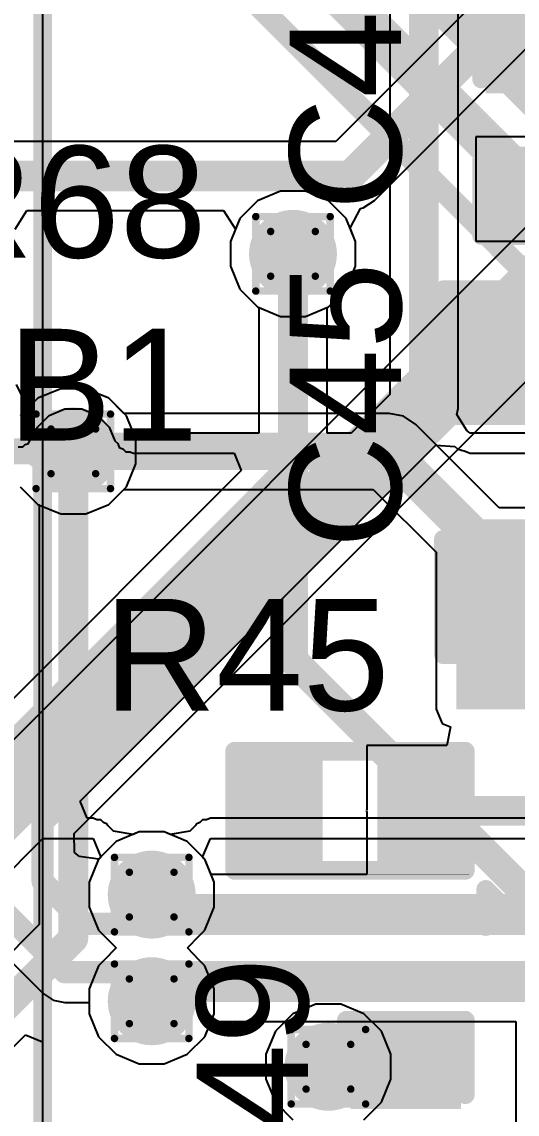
# Model space of a CAD drawing. Header units: inches. Extents: x -6 to 5433, y -4 to 5447.
# Drawn here: x 18.32 to 21.7, y 15.93 to 23.38 of the extents above; entities that cross this region are included whole.
import ezdxf

# ---------------------------------------------------------------- set-up
doc = ezdxf.new("R2010")
doc.units = ezdxf.units.IN
for name, color, linetype in [('Bottom Layer', 5, 'Continuous'), ('Bottom Overlay', 54, 'Continuous'), ('Drill Drawing', 1, 'Continuous'), ('Ground', 16, 'Continuous'), ('Power', 76, 'Continuous'), ('Top Layer', 1, 'Continuous'), ('Top Overlay', 2, 'Continuous'), ('Top Paste', 8, 'Continuous'), ('Top Solder', 216, 'Continuous'), ('Via Holes', 16, 'Continuous')]:
    doc.layers.add(name, color=color, linetype=linetype)
doc.styles.add('Arial', font='', dxfattribs={"height": 0.2})
doc.styles.get('Arial').set_extended_font_data('Arial')

msp = doc.modelspace()

# ---------------------------------------------------------------- hatches: boundary and pattern name
at = {"layer": 'Bottom Layer'}
h = msp.add_hatch(color=5, dxfattribs=at)
edge = h.paths.add_edge_path()
edge.add_arc((20.1669, 21.7957), 0.3, 0, 360)
h = msp.add_hatch(color=5, dxfattribs=at)
edge = h.paths.add_edge_path()
edge.add_arc((18.6674, 20.449), 0.3, 0, 360)
h = msp.add_hatch(color=5, dxfattribs=at)
edge = h.paths.add_edge_path()
edge.add_arc((19.2024, 17.4266), 0.3, 0, 360)
h = msp.add_hatch(color=5, dxfattribs=at)
edge = h.paths.add_edge_path()
edge.add_arc((19.2024, 16.6996), 0.3, 0, 360)
h = msp.add_hatch(color=5, dxfattribs=at)
edge = h.paths.add_edge_path()
edge.add_arc((20.4087, 16.2529), 0.3, 0, 360)
at = {"layer": 'Ground'}
h = msp.add_hatch(color=16, dxfattribs=at)
edge = h.paths.add_edge_path()
edge.add_arc((20.1669, 21.7957), 0.3, 0, 360)
h = msp.add_hatch(color=16, dxfattribs=at)
edge = h.paths.add_edge_path()
edge.add_arc((18.6674, 20.449), 0.3, 0, 360)
h = msp.add_hatch(color=16, dxfattribs=at)
edge = h.paths.add_edge_path()
edge.add_arc((19.2024, 17.4266), 0.3, 0, 360)
h = msp.add_hatch(color=16, dxfattribs=at)
edge = h.paths.add_edge_path()
edge.add_arc((19.2024, 16.6996), 0.3, 0, 360)
h = msp.add_hatch(color=16, dxfattribs=at)
edge = h.paths.add_edge_path()
edge.add_arc((20.4087, 16.2529), 0.3, 0, 360)
at = {"layer": 'Power'}
h = msp.add_hatch(color=76, dxfattribs=at)
edge = h.paths.add_edge_path()
edge.add_arc((20.1669, 21.7957), 0.3, 0, 360)
h = msp.add_hatch(color=76, dxfattribs=at)
edge = h.paths.add_edge_path()
edge.add_arc((18.6674, 20.449), 0.3, 0, 360)
h = msp.add_hatch(color=76, dxfattribs=at)
edge = h.paths.add_edge_path()
edge.add_arc((19.2024, 17.4266), 0.3, 0, 360)
h = msp.add_hatch(color=76, dxfattribs=at)
edge = h.paths.add_edge_path()
edge.add_arc((19.2024, 16.6996), 0.3, 0, 360)
h = msp.add_hatch(color=76, dxfattribs=at)
edge = h.paths.add_edge_path()
edge.add_arc((20.4087, 16.2529), 0.3, 0, 360)
at = {"layer": 'Top Layer'}
for points in [[(21.5425, 23.4065), (22.1775, 23.4065), (22.1775, 22.9493), (21.5425, 22.9493)], [(21.5425, 22.4667), (22.1775, 22.4667), (22.1775, 22.0095), (21.5425, 22.0095)], [(21.2821, 21.4498), (22.1711, 21.4498), (22.1711, 20.6878), (21.2821, 20.6878)], [(21.2821, 18.6904), (23.5312, 18.6904), (23.5312, 19.9258), (21.2821, 19.9258)], [(21.2821, 19.9258), (22.1711, 19.9258), (22.1711, 19.1638), (21.2821, 19.1638)], [(19.8575, 17.6806), (19.8575, 18.3156), (20.3147, 18.3156), (20.3147, 17.6806)], [(20.7973, 17.6806), (20.7973, 18.3156), (21.2545, 18.3156), (21.2545, 17.6806)], [(20.6195, 16.4815), (21.2545, 16.4815), (21.2545, 16.0243), (20.6195, 16.0243)]]:
    msp.add_hatch(color=1, dxfattribs=at).paths.add_polyline_path(points)
h = msp.add_hatch(color=1, dxfattribs=at)
edge = h.paths.add_edge_path()
edge.add_arc((20.1669, 21.7957), 0.3, 0, 360)
h = msp.add_hatch(color=1, dxfattribs=at)
edge = h.paths.add_edge_path()
edge.add_arc((18.6674, 20.449), 0.3, 0, 360)
h = msp.add_hatch(color=1, dxfattribs=at)
edge = h.paths.add_edge_path()
edge.add_arc((19.2024, 17.4266), 0.3, 0, 360)
h = msp.add_hatch(color=1, dxfattribs=at)
edge = h.paths.add_edge_path()
edge.add_arc((19.2024, 16.6996), 0.3, 0, 360)
h = msp.add_hatch(color=1, dxfattribs=at)
edge = h.paths.add_edge_path()
edge.add_arc((20.4087, 16.2529), 0.3, 0, 360)
at = {"layer": 'Top Paste'}
for points in [[(21.5425, 23.4065), (22.1775, 23.4065), (22.1775, 22.9493), (21.5425, 22.9493)], [(21.5425, 22.4667), (22.1775, 22.4667), (22.1775, 22.0095), (21.5425, 22.0095)], [(21.2821, 21.4498), (22.1711, 21.4498), (22.1711, 20.6878), (21.2821, 20.6878)], [(21.2821, 19.9258), (22.1711, 19.9258), (22.1711, 19.1638), (21.2821, 19.1638)], [(19.8575, 17.6806), (19.8575, 18.3156), (20.3147, 18.3156), (20.3147, 17.6806)], [(20.7973, 17.6806), (20.7973, 18.3156), (21.2545, 18.3156), (21.2545, 17.6806)], [(20.6195, 16.4815), (21.2545, 16.4815), (21.2545, 16.0243), (20.6195, 16.0243)]]:
    msp.add_hatch(color=8, dxfattribs=at).paths.add_polyline_path(points)
at = {"layer": 'Top Solder'}
for points in [[(21.4825, 23.4665), (22.2375, 23.4665), (22.2375, 22.8893), (21.4825, 22.8893)], [(21.4825, 22.5267), (22.2375, 22.5267), (22.2375, 21.9495), (21.4825, 21.9495)], [(21.2221, 21.5098), (22.2311, 21.5098), (22.2311, 20.6278), (21.2221, 20.6278)], [(21.2221, 19.9858), (22.2311, 19.9858), (22.2311, 19.1038), (21.2221, 19.1038)], [(19.8025, 17.6256), (19.8025, 18.3706), (20.3697, 18.3706), (20.3697, 17.6256)], [(20.7423, 17.6256), (20.7423, 18.3706), (21.3095, 18.3706), (21.3095, 17.6256)], [(20.5595, 16.5415), (21.3145, 16.5415), (21.3145, 15.9643), (20.5595, 15.9643)]]:
    msp.add_hatch(color=216, dxfattribs=at).paths.add_polyline_path(points)
at = {"layer": 'Via Holes'}
h = msp.add_hatch(color=7, dxfattribs=at)
edge = h.paths.add_edge_path()
edge.add_arc((20.1669, 21.7957), 0.15, 0, 360)
h = msp.add_hatch(color=7, dxfattribs=at)
edge = h.paths.add_edge_path()
edge.add_arc((18.6674, 20.449), 0.15, 0, 360)
h = msp.add_hatch(color=7, dxfattribs=at)
edge = h.paths.add_edge_path()
edge.add_arc((19.2024, 17.4266), 0.15, 0, 360)
h = msp.add_hatch(color=7, dxfattribs=at)
edge = h.paths.add_edge_path()
edge.add_arc((19.2024, 16.6996), 0.15, 0, 360)
h = msp.add_hatch(color=7, dxfattribs=at)
edge = h.paths.add_edge_path()
edge.add_arc((20.4087, 16.2529), 0.15, 0, 360)

# ---------------------------------------------------------------- linework, layer by layer
at = {"layer": 'Bottom Layer'}
for p, q in [((18.4581, 32.069), (18.4581, 7.2691)), ((18.4581, 24.6675), (18.4581, 20.8245)), ((18.4256, 20.811), (18.3054, 20.6909)), ((18.4581, 20.8245), (18.4256, 20.811)), ((18.3054, 20.2071), (18.4256, 20.087)), ((18.4256, 20.087), (18.4344, 20.0834)), ((18.4344, 20.0834), (18.4344, 17.2236)), ((18.4344, 17.2236), (17.1755, 15.9647)), ((17.4368, 15.5668), (18.3408, 16.4708)), ((18.3408, 16.4708), (18.4581, 16.4222)), ((18.4581, 16.4222), (18.4581, 11.879))]:
    msp.add_line(p, q, dxfattribs=at)
for points in [[(14.4773, 30.2128, 0.2794, 0.2794, 0), (25.9082, 18.7819, 0.2794, 0.2794, 0)], [(14.288, 29.7556, 0.2794, 0.2794, 0), (25.451, 18.5926, 0.2794, 0.2794, 0)], [(14.8819, 28.5367, 0.1524, 0.1524, 0), (24.6455, 18.7731, 0.1524, 0.1524, 0)], [(20.1669, 19.0253, 0.2032, 0.2032, 0), (20.1669, 21.7957, 0.2032, 0.2032, 0)], [(18.6674, 17.1271, 0.2032, 0.2032, 0), (18.6674, 20.449, 0.2032, 0.2032, 0)], [(20.1669, 19.0253, 0.2032, 0.2032, 0), (24.7583, 14.4339, 0.2032, 0.2032, 0)], [(17.272, 15.7317, 0.2032, 0.2032, 0), (18.6674, 17.1271, 0.2032, 0.2032, 0)]]:
    msp.add_lwpolyline(points, format="xyseb", dxfattribs=at)
for points in [[(20.1161, 21.7957, 0.1016, 0.1016, 1), (20.2177, 21.7957, 0.1016, 0.1016, 1)], [(18.6166, 20.449, 0.1016, 0.1016, 1), (18.7182, 20.449, 0.1016, 0.1016, 1)], [(20.1161, 19.0253, 0.1016, 0.1016, 1), (20.2177, 19.0253, 0.1016, 0.1016, 1)], [(20.1161, 19.0253, 0.1016, 0.1016, 1), (20.2177, 19.0253, 0.1016, 0.1016, 1)], [(18.6166, 17.1271, 0.1016, 0.1016, 1), (18.7182, 17.1271, 0.1016, 0.1016, 1)], [(18.6166, 17.1271, 0.1016, 0.1016, 1), (18.7182, 17.1271, 0.1016, 0.1016, 1)]]:
    msp.add_lwpolyline(points, format="xyseb", close=True, dxfattribs=at)
at = {"layer": 'Bottom Overlay'}
msp.add_lwpolyline([(18.4581, 6.1691, 0.127, 0.127, 0), (18.4581, 33.169, 0.127, 0.127, 0)], format="xyseb", dxfattribs=at)
at = {"layer": 'Drill Drawing'}
for points in [[(19.9129, 22.0497, 0.0508, 0.0508, 0), (20.4209, 22.0497, 0.0508, 0.0508, 0)], [(19.9129, 21.5417, 0.0508, 0.0508, 0), (19.9129, 22.0497, 0.0508, 0.0508, 0)], [(20.4209, 21.5417, 0.0508, 0.0508, 0), (20.4209, 22.0497, 0.0508, 0.0508, 0)], [(20.0145, 21.9481, 0.0508, 0.0508, 0), (20.3193, 21.9481, 0.0508, 0.0508, 0)], [(20.0145, 21.6433, 0.0508, 0.0508, 0), (20.0145, 21.9481, 0.0508, 0.0508, 0)], [(20.3193, 21.6433, 0.0508, 0.0508, 0), (20.3193, 21.9481, 0.0508, 0.0508, 0)], [(20.0145, 21.6433, 0.0508, 0.0508, 0), (20.3193, 21.6433, 0.0508, 0.0508, 0)], [(19.9129, 21.5417, 0.0508, 0.0508, 0), (20.4209, 21.5417, 0.0508, 0.0508, 0)], [(18.4134, 20.703, 0.0508, 0.0508, 0), (18.9214, 20.703, 0.0508, 0.0508, 0)], [(18.4134, 20.195, 0.0508, 0.0508, 0), (18.4134, 20.703, 0.0508, 0.0508, 0)], [(18.9214, 20.195, 0.0508, 0.0508, 0), (18.9214, 20.703, 0.0508, 0.0508, 0)], [(18.515, 20.6014, 0.0508, 0.0508, 0), (18.8198, 20.6014, 0.0508, 0.0508, 0)], [(18.515, 20.2966, 0.0508, 0.0508, 0), (18.515, 20.6014, 0.0508, 0.0508, 0)], [(18.8198, 20.2966, 0.0508, 0.0508, 0), (18.8198, 20.6014, 0.0508, 0.0508, 0)], [(18.515, 20.2966, 0.0508, 0.0508, 0), (18.8198, 20.2966, 0.0508, 0.0508, 0)], [(18.4134, 20.195, 0.0508, 0.0508, 0), (18.9214, 20.195, 0.0508, 0.0508, 0)], [(18.9484, 17.6806, 0.0508, 0.0508, 0), (19.4564, 17.6806, 0.0508, 0.0508, 0)], [(18.9484, 17.1726, 0.0508, 0.0508, 0), (18.9484, 17.6806, 0.0508, 0.0508, 0)], [(19.4564, 17.1726, 0.0508, 0.0508, 0), (19.4564, 17.6806, 0.0508, 0.0508, 0)], [(19.05, 17.579, 0.0508, 0.0508, 0), (19.3548, 17.579, 0.0508, 0.0508, 0)], [(19.05, 17.2742, 0.0508, 0.0508, 0), (19.05, 17.579, 0.0508, 0.0508, 0)], [(19.3548, 17.2742, 0.0508, 0.0508, 0), (19.3548, 17.579, 0.0508, 0.0508, 0)], [(19.05, 17.2742, 0.0508, 0.0508, 0), (19.3548, 17.2742, 0.0508, 0.0508, 0)], [(18.9484, 17.1726, 0.0508, 0.0508, 0), (19.4564, 17.1726, 0.0508, 0.0508, 0)], [(18.9484, 16.9536, 0.0508, 0.0508, 0), (19.4564, 16.9536, 0.0508, 0.0508, 0)], [(18.9484, 16.4456, 0.0508, 0.0508, 0), (18.9484, 16.9536, 0.0508, 0.0508, 0)], [(19.4564, 16.4456, 0.0508, 0.0508, 0), (19.4564, 16.9536, 0.0508, 0.0508, 0)], [(19.05, 16.852, 0.0508, 0.0508, 0), (19.3548, 16.852, 0.0508, 0.0508, 0)], [(19.05, 16.5472, 0.0508, 0.0508, 0), (19.05, 16.852, 0.0508, 0.0508, 0)], [(19.3548, 16.5472, 0.0508, 0.0508, 0), (19.3548, 16.852, 0.0508, 0.0508, 0)], [(19.05, 16.5472, 0.0508, 0.0508, 0), (19.3548, 16.5472, 0.0508, 0.0508, 0)], [(18.9484, 16.4456, 0.0508, 0.0508, 0), (19.4564, 16.4456, 0.0508, 0.0508, 0)], [(20.1547, 16.5069, 0.0508, 0.0508, 0), (20.6627, 16.5069, 0.0508, 0.0508, 0)], [(20.1547, 15.9989, 0.0508, 0.0508, 0), (20.1547, 16.5069, 0.0508, 0.0508, 0)], [(20.6627, 15.9989, 0.0508, 0.0508, 0), (20.6627, 16.5069, 0.0508, 0.0508, 0)], [(20.2563, 16.4053, 0.0508, 0.0508, 0), (20.5611, 16.4053, 0.0508, 0.0508, 0)], [(20.2563, 16.1005, 0.0508, 0.0508, 0), (20.2563, 16.4053, 0.0508, 0.0508, 0)], [(20.5611, 16.1005, 0.0508, 0.0508, 0), (20.5611, 16.4053, 0.0508, 0.0508, 0)], [(20.2563, 16.1005, 0.0508, 0.0508, 0), (20.5611, 16.1005, 0.0508, 0.0508, 0)], [(20.1547, 15.9989, 0.0508, 0.0508, 0), (20.6627, 15.9989, 0.0508, 0.0508, 0)]]:
    msp.add_lwpolyline(points, format="xyseb", dxfattribs=at)
for points in [[(19.9002, 22.0497, 0.0254, 0.0254, 1), (19.9256, 22.0497, 0.0254, 0.0254, 1)], [(19.9002, 22.0497, 0.0254, 0.0254, 1), (19.9256, 22.0497, 0.0254, 0.0254, 1)], [(20.4082, 22.0497, 0.0254, 0.0254, 1), (20.4336, 22.0497, 0.0254, 0.0254, 1)], [(20.4082, 22.0497, 0.0254, 0.0254, 1), (20.4336, 22.0497, 0.0254, 0.0254, 1)], [(20.0018, 21.9481, 0.0254, 0.0254, 1), (20.0272, 21.9481, 0.0254, 0.0254, 1)], [(20.0018, 21.9481, 0.0254, 0.0254, 1), (20.0272, 21.9481, 0.0254, 0.0254, 1)], [(20.3066, 21.9481, 0.0254, 0.0254, 1), (20.332, 21.9481, 0.0254, 0.0254, 1)], [(20.3066, 21.9481, 0.0254, 0.0254, 1), (20.332, 21.9481, 0.0254, 0.0254, 1)], [(20.0018, 21.6433, 0.0254, 0.0254, 1), (20.0272, 21.6433, 0.0254, 0.0254, 1)], [(20.0018, 21.6433, 0.0254, 0.0254, 1), (20.0272, 21.6433, 0.0254, 0.0254, 1)], [(20.3066, 21.6433, 0.0254, 0.0254, 1), (20.332, 21.6433, 0.0254, 0.0254, 1)], [(20.3066, 21.6433, 0.0254, 0.0254, 1), (20.332, 21.6433, 0.0254, 0.0254, 1)], [(19.9002, 21.5417, 0.0254, 0.0254, 1), (19.9256, 21.5417, 0.0254, 0.0254, 1)], [(19.9002, 21.5417, 0.0254, 0.0254, 1), (19.9256, 21.5417, 0.0254, 0.0254, 1)], [(20.4082, 21.5417, 0.0254, 0.0254, 1), (20.4336, 21.5417, 0.0254, 0.0254, 1)], [(20.4082, 21.5417, 0.0254, 0.0254, 1), (20.4336, 21.5417, 0.0254, 0.0254, 1)], [(18.4007, 20.703, 0.0254, 0.0254, 1), (18.4261, 20.703, 0.0254, 0.0254, 1)], [(18.4007, 20.703, 0.0254, 0.0254, 1), (18.4261, 20.703, 0.0254, 0.0254, 1)], [(18.9087, 20.703, 0.0254, 0.0254, 1), (18.9341, 20.703, 0.0254, 0.0254, 1)], [(18.9087, 20.703, 0.0254, 0.0254, 1), (18.9341, 20.703, 0.0254, 0.0254, 1)], [(18.5023, 20.6014, 0.0254, 0.0254, 1), (18.5277, 20.6014, 0.0254, 0.0254, 1)], [(18.5023, 20.6014, 0.0254, 0.0254, 1), (18.5277, 20.6014, 0.0254, 0.0254, 1)], [(18.8071, 20.6014, 0.0254, 0.0254, 1), (18.8325, 20.6014, 0.0254, 0.0254, 1)], [(18.8071, 20.6014, 0.0254, 0.0254, 1), (18.8325, 20.6014, 0.0254, 0.0254, 1)], [(18.5023, 20.2966, 0.0254, 0.0254, 1), (18.5277, 20.2966, 0.0254, 0.0254, 1)], [(18.5023, 20.2966, 0.0254, 0.0254, 1), (18.5277, 20.2966, 0.0254, 0.0254, 1)], [(18.8071, 20.2966, 0.0254, 0.0254, 1), (18.8325, 20.2966, 0.0254, 0.0254, 1)], [(18.8071, 20.2966, 0.0254, 0.0254, 1), (18.8325, 20.2966, 0.0254, 0.0254, 1)], [(18.4007, 20.195, 0.0254, 0.0254, 1), (18.4261, 20.195, 0.0254, 0.0254, 1)], [(18.4007, 20.195, 0.0254, 0.0254, 1), (18.4261, 20.195, 0.0254, 0.0254, 1)], [(18.9087, 20.195, 0.0254, 0.0254, 1), (18.9341, 20.195, 0.0254, 0.0254, 1)], [(18.9087, 20.195, 0.0254, 0.0254, 1), (18.9341, 20.195, 0.0254, 0.0254, 1)], [(18.9357, 17.6806, 0.0254, 0.0254, 1), (18.9611, 17.6806, 0.0254, 0.0254, 1)], [(18.9357, 17.6806, 0.0254, 0.0254, 1), (18.9611, 17.6806, 0.0254, 0.0254, 1)], [(19.4437, 17.6806, 0.0254, 0.0254, 1), (19.4691, 17.6806, 0.0254, 0.0254, 1)], [(19.4437, 17.6806, 0.0254, 0.0254, 1), (19.4691, 17.6806, 0.0254, 0.0254, 1)], [(19.0373, 17.579, 0.0254, 0.0254, 1), (19.0627, 17.579, 0.0254, 0.0254, 1)], [(19.0373, 17.579, 0.0254, 0.0254, 1), (19.0627, 17.579, 0.0254, 0.0254, 1)], [(19.3421, 17.579, 0.0254, 0.0254, 1), (19.3675, 17.579, 0.0254, 0.0254, 1)], [(19.3421, 17.579, 0.0254, 0.0254, 1), (19.3675, 17.579, 0.0254, 0.0254, 1)], [(19.0373, 17.2742, 0.0254, 0.0254, 1), (19.0627, 17.2742, 0.0254, 0.0254, 1)], [(19.0373, 17.2742, 0.0254, 0.0254, 1), (19.0627, 17.2742, 0.0254, 0.0254, 1)], [(19.3421, 17.2742, 0.0254, 0.0254, 1), (19.3675, 17.2742, 0.0254, 0.0254, 1)], [(19.3421, 17.2742, 0.0254, 0.0254, 1), (19.3675, 17.2742, 0.0254, 0.0254, 1)], [(18.9357, 17.1726, 0.0254, 0.0254, 1), (18.9611, 17.1726, 0.0254, 0.0254, 1)], [(18.9357, 17.1726, 0.0254, 0.0254, 1), (18.9611, 17.1726, 0.0254, 0.0254, 1)], [(19.4437, 17.1726, 0.0254, 0.0254, 1), (19.4691, 17.1726, 0.0254, 0.0254, 1)], [(19.4437, 17.1726, 0.0254, 0.0254, 1), (19.4691, 17.1726, 0.0254, 0.0254, 1)], [(18.9357, 16.9536, 0.0254, 0.0254, 1), (18.9611, 16.9536, 0.0254, 0.0254, 1)], [(18.9357, 16.9536, 0.0254, 0.0254, 1), (18.9611, 16.9536, 0.0254, 0.0254, 1)], [(19.4437, 16.9536, 0.0254, 0.0254, 1), (19.4691, 16.9536, 0.0254, 0.0254, 1)], [(19.4437, 16.9536, 0.0254, 0.0254, 1), (19.4691, 16.9536, 0.0254, 0.0254, 1)], [(19.0373, 16.852, 0.0254, 0.0254, 1), (19.0627, 16.852, 0.0254, 0.0254, 1)], [(19.0373, 16.852, 0.0254, 0.0254, 1), (19.0627, 16.852, 0.0254, 0.0254, 1)], [(19.3421, 16.852, 0.0254, 0.0254, 1), (19.3675, 16.852, 0.0254, 0.0254, 1)], [(19.3421, 16.852, 0.0254, 0.0254, 1), (19.3675, 16.852, 0.0254, 0.0254, 1)], [(19.0373, 16.5472, 0.0254, 0.0254, 1), (19.0627, 16.5472, 0.0254, 0.0254, 1)], [(19.0373, 16.5472, 0.0254, 0.0254, 1), (19.0627, 16.5472, 0.0254, 0.0254, 1)], [(19.3421, 16.5472, 0.0254, 0.0254, 1), (19.3675, 16.5472, 0.0254, 0.0254, 1)], [(19.3421, 16.5472, 0.0254, 0.0254, 1), (19.3675, 16.5472, 0.0254, 0.0254, 1)], [(18.9357, 16.4456, 0.0254, 0.0254, 1), (18.9611, 16.4456, 0.0254, 0.0254, 1)], [(18.9357, 16.4456, 0.0254, 0.0254, 1), (18.9611, 16.4456, 0.0254, 0.0254, 1)], [(19.4437, 16.4456, 0.0254, 0.0254, 1), (19.4691, 16.4456, 0.0254, 0.0254, 1)], [(19.4437, 16.4456, 0.0254, 0.0254, 1), (19.4691, 16.4456, 0.0254, 0.0254, 1)], [(20.142, 16.5069, 0.0254, 0.0254, 1), (20.1674, 16.5069, 0.0254, 0.0254, 1)], [(20.142, 16.5069, 0.0254, 0.0254, 1), (20.1674, 16.5069, 0.0254, 0.0254, 1)], [(20.65, 16.5069, 0.0254, 0.0254, 1), (20.6754, 16.5069, 0.0254, 0.0254, 1)], [(20.65, 16.5069, 0.0254, 0.0254, 1), (20.6754, 16.5069, 0.0254, 0.0254, 1)], [(20.2436, 16.4053, 0.0254, 0.0254, 1), (20.269, 16.4053, 0.0254, 0.0254, 1)], [(20.2436, 16.4053, 0.0254, 0.0254, 1), (20.269, 16.4053, 0.0254, 0.0254, 1)], [(20.5484, 16.4053, 0.0254, 0.0254, 1), (20.5738, 16.4053, 0.0254, 0.0254, 1)], [(20.5484, 16.4053, 0.0254, 0.0254, 1), (20.5738, 16.4053, 0.0254, 0.0254, 1)], [(20.2436, 16.1005, 0.0254, 0.0254, 1), (20.269, 16.1005, 0.0254, 0.0254, 1)], [(20.2436, 16.1005, 0.0254, 0.0254, 1), (20.269, 16.1005, 0.0254, 0.0254, 1)], [(20.5484, 16.1005, 0.0254, 0.0254, 1), (20.5738, 16.1005, 0.0254, 0.0254, 1)], [(20.5484, 16.1005, 0.0254, 0.0254, 1), (20.5738, 16.1005, 0.0254, 0.0254, 1)], [(20.142, 15.9989, 0.0254, 0.0254, 1), (20.1674, 15.9989, 0.0254, 0.0254, 1)], [(20.142, 15.9989, 0.0254, 0.0254, 1), (20.1674, 15.9989, 0.0254, 0.0254, 1)], [(20.65, 15.9989, 0.0254, 0.0254, 1), (20.6754, 15.9989, 0.0254, 0.0254, 1)], [(20.65, 15.9989, 0.0254, 0.0254, 1), (20.6754, 15.9989, 0.0254, 0.0254, 1)]]:
    msp.add_lwpolyline(points, format="xyseb", close=True, dxfattribs=at)
at = {"layer": 'Ground'}
for p, q in [((23.8703, 24.0936), (17.9814, 18.2047)), ((21.6728, 23.7758), (20.4588, 22.5618)), ((18.6725, 17.8427), (24.3001, 23.4704)), ((20.7227, 22.1601), (22.0745, 23.5119)), ((20.4588, 22.5618), (16.6189, 22.5618)), ((20.6463, 22.1091), (20.7227, 22.1601)), ((18.2716, 21.9642), (18.35, 22.0912)), ((18.35, 22.0912), (19.6925, 22.0912)), ((19.6925, 22.0912), (19.7745, 21.9642)), ((20.5586, 21.9761), (20.6268, 22.1047)), ((20.6268, 22.1047), (20.6278, 22.1054)), ((20.6278, 22.1054), (20.6463, 22.1091)), ((20.5588, 21.9652), (20.5586, 21.9761)), ((19.7745, 21.9642), (19.7399, 21.8806)), ((20.5939, 21.8806), (20.5588, 21.9652)), ((19.7399, 21.8806), (19.7399, 21.7107)), ((20.5939, 21.7107), (20.5939, 21.8806)), ((19.7399, 21.7107), (19.8049, 21.5538)), ((20.5289, 21.5538), (20.5939, 21.7107)), ((19.8049, 21.5538), (19.925, 21.4337)), ((20.4087, 21.4337), (20.5289, 21.5538)), ((19.925, 21.4337), (20.0819, 21.3687)), ((20.2518, 21.3687), (20.4087, 21.4337)), ((20.0819, 21.3687), (20.2518, 21.3687)), ((18.5825, 20.876), (18.4256, 20.811)), ((18.7524, 20.876), (18.5825, 20.876)), ((18.9093, 20.811), (18.7524, 20.876)), ((18.4256, 20.811), (18.3054, 20.6909)), ((19.0294, 20.6909), (18.9093, 20.811)), ((19.0944, 20.5339), (19.0294, 20.6909)), ((19.0944, 20.3641), (19.0944, 20.5339)), ((19.0294, 20.2071), (19.0944, 20.3641)), ((18.3054, 20.2071), (18.4256, 20.087)), ((18.9093, 20.087), (19.0294, 20.2071)), ((18.4256, 20.087), (18.5825, 20.022)), ((18.7524, 20.022), (18.9093, 20.087)), ((18.5825, 20.022), (18.7524, 20.022)), ((18.6764, 17.7132), (18.6725, 17.8427)), ((19.1175, 17.8536), (18.9605, 17.7885)), ((19.2873, 17.8536), (19.1175, 17.8536)), ((19.4443, 17.7885), (19.2873, 17.8536)), ((18.9605, 17.7885), (18.8404, 17.6684)), ((19.5644, 17.6684), (19.4443, 17.7885)), ((18.7101, 17.6856), (18.6764, 17.7132)), ((18.8404, 17.6684), (18.7101, 17.6856)), ((19.6294, 17.5115), (19.5644, 17.6684)), ((19.6294, 17.3416), (19.6294, 17.5115)), ((19.5644, 17.1847), (19.6294, 17.3416)), ((17.9814, 17.2319), (18.4619, 16.7515)), ((19.4457, 17.0631), (19.5257, 17.146)), ((19.5257, 17.146), (19.5644, 17.1847)), ((19.5257, 16.9801), (19.4457, 17.0631)), ((19.5644, 16.9414), (19.5257, 16.9801)), ((19.6294, 16.7845), (19.5644, 16.9414)), ((19.6294, 16.6146), (19.6294, 16.7845)), ((18.4619, 16.7515), (18.4619, 16.7515)), ((18.4619, 16.7515), (18.5291, 16.7065)), ((18.5291, 16.7065), (18.6084, 16.6908)), ((18.6084, 16.6908), (18.6084, 16.6908)), ((18.6084, 16.6908), (18.7754, 16.6908)), ((18.7754, 16.6908), (18.7754, 16.6146)), ((18.7754, 16.6146), (18.8404, 16.4577)), ((19.5644, 16.4577), (19.6294, 16.6146)), ((18.8404, 16.4577), (18.9605, 16.3376)), ((19.4443, 16.3376), (19.5644, 16.4577)), ((18.9605, 16.3376), (19.1175, 16.2726)), ((19.2873, 16.2726), (19.4443, 16.3376)), ((19.1175, 16.2726), (19.2873, 16.2726))]:
    msp.add_line(p, q, dxfattribs=at)
for points in [[(18.1279, 18.0582, 0.1524, 0.1524, 0), (24.0168, 23.9471, 0.1524, 0.1524, 0)], [(20.5563, 22.3265, 0.2076, 0.2076, 0), (21.9081, 23.6783, 0.2076, 0.2076, 0)], [(18.4581, 17.9214, 0.1524, 0.1524, 0), (24.1536, 23.6169, 0.1524, 0.1524, 0)], [(16.5214, 22.3265, 0.2076, 0.2076, 0), (20.5563, 22.3265, 0.2076, 0.2076, 0)], [(18.4581, 17.5152, 0.1524, 0.1524, 0), (18.4581, 17.9214, 0.1524, 0.1524, 0)], [(18.4581, 17.5152, 0.1524, 0.1524, 0), (18.7452, 17.2282, 0.1524, 0.1524, 0)], [(19.004, 17.2282, 0.1524, 0.1524, 0), (19.2024, 17.4266, 0.1524, 0.1524, 0)], [(18.1279, 17.3784, 0.1524, 0.1524, 0), (18.6084, 16.898, 0.1524, 0.1524, 0)], [(18.7452, 17.2282, 0.1524, 0.1524, 0), (19.004, 17.2282, 0.1524, 0.1524, 0)], [(18.6084, 16.898, 0.1524, 0.1524, 0), (19.004, 16.898, 0.1524, 0.1524, 0)], [(19.004, 16.898, 0.1524, 0.1524, 0), (19.2024, 16.6996, 0.1524, 0.1524, 0)]]:
    msp.add_lwpolyline(points, format="xyseb", dxfattribs=at)
for points in [[(20.5044, 22.3265, 0.1038, 0.1038, 1), (20.6082, 22.3265, 0.1038, 0.1038, 1)], [(20.5044, 22.3265, 0.1038, 0.1038, 1), (20.6082, 22.3265, 0.1038, 0.1038, 1)], [(18.42, 17.9214, 0.0762, 0.0762, 1), (18.4962, 17.9214, 0.0762, 0.0762, 1)], [(18.42, 17.9214, 0.0762, 0.0762, 1), (18.4962, 17.9214, 0.0762, 0.0762, 1)], [(18.42, 17.5152, 0.0762, 0.0762, 1), (18.4962, 17.5152, 0.0762, 0.0762, 1)], [(18.42, 17.5152, 0.0762, 0.0762, 1), (18.4962, 17.5152, 0.0762, 0.0762, 1)], [(19.1643, 17.4266, 0.0762, 0.0762, 1), (19.2405, 17.4266, 0.0762, 0.0762, 1)], [(18.7071, 17.2282, 0.0762, 0.0762, 1), (18.7833, 17.2282, 0.0762, 0.0762, 1)], [(18.7071, 17.2282, 0.0762, 0.0762, 1), (18.7833, 17.2282, 0.0762, 0.0762, 1)], [(18.9659, 17.2282, 0.0762, 0.0762, 1), (19.0421, 17.2282, 0.0762, 0.0762, 1)], [(18.9659, 17.2282, 0.0762, 0.0762, 1), (19.0421, 17.2282, 0.0762, 0.0762, 1)], [(18.5703, 16.898, 0.0762, 0.0762, 1), (18.6465, 16.898, 0.0762, 0.0762, 1)], [(18.5703, 16.898, 0.0762, 0.0762, 1), (18.6465, 16.898, 0.0762, 0.0762, 1)], [(18.9659, 16.898, 0.0762, 0.0762, 1), (19.0421, 16.898, 0.0762, 0.0762, 1)], [(18.9659, 16.898, 0.0762, 0.0762, 1), (19.0421, 16.898, 0.0762, 0.0762, 1)], [(19.1643, 16.6996, 0.0762, 0.0762, 1), (19.2405, 16.6996, 0.0762, 0.0762, 1)]]:
    msp.add_lwpolyline(points, format="xyseb", close=True, dxfattribs=at)
at = {"layer": 'Power'}
for p, q in [((20.8275, 26.4621), (20.8275, 20.8369)), ((21.2937, 20.7403), (21.2937, 26.4635)), ((20.0819, 22.2227), (19.925, 22.1577)), ((20.2518, 22.2227), (20.0819, 22.2227)), ((20.4087, 22.1577), (20.2518, 22.2227)), ((19.925, 22.1577), (19.8049, 22.0375)), ((20.5289, 22.0375), (20.4087, 22.1577)), ((19.8049, 22.0375), (19.7399, 21.8806)), ((20.5939, 21.8806), (20.5289, 22.0375)), ((19.7399, 21.8806), (19.7399, 21.7107)), ((20.5939, 21.7107), (20.5939, 21.8806)), ((19.7399, 21.7107), (19.8049, 21.5538)), ((20.5289, 21.5538), (20.5939, 21.7107)), ((19.8049, 21.5538), (19.925, 21.4337)), ((20.4087, 21.4337), (20.5289, 21.5538)), ((19.925, 21.4337), (19.9338, 21.43)), ((19.9338, 21.43), (19.9338, 20.5735)), ((20.3999, 21.43), (20.4087, 21.4337)), ((20.3999, 20.5735), (20.3999, 21.43)), ((18.5825, 20.876), (18.4256, 20.811)), ((18.7524, 20.876), (18.5825, 20.876)), ((18.9093, 20.811), (18.7524, 20.876)), ((18.4256, 20.811), (18.3054, 20.6909)), ((19.0294, 20.6909), (18.9093, 20.811)), ((20.8275, 20.8369), (20.5641, 20.5735)), ((18.5034, 20.6944), (18.6098, 20.7385)), ((18.6098, 20.7385), (18.725, 20.7385)), ((18.725, 20.7385), (18.8314, 20.6944)), ((21.2858, 20.7005), (21.2937, 20.7403)), ((18.422, 20.613), (18.5034, 20.6944)), ((18.8314, 20.6944), (18.9129, 20.613)), ((19.0781, 20.5735), (19.0294, 20.6909)), ((21.3544, 20.5907), (21.2858, 20.7005)), ((18.3977, 20.5544), (18.422, 20.613)), ((18.9129, 20.613), (18.9511, 20.5208)), ((19.9338, 20.5735), (19.0781, 20.5735)), ((20.5641, 20.5735), (20.3999, 20.5735)), ((21.3768, 20.5735), (21.3544, 20.5907)), ((21.8474, 20.5735), (21.3768, 20.5735)), ((18.3233, 20.48), (18.3395, 20.4962)), ((18.3395, 20.4962), (18.3612, 20.5035)), ((18.3612, 20.5035), (18.3753, 20.532)), ((18.3753, 20.532), (18.3977, 20.5544)), ((18.7144, 18.0644), (21.1413, 20.4914)), ((18.9511, 20.5208), (18.9704, 20.5015)), ((18.9704, 20.5015), (18.9809, 20.4763)), ((21.1413, 20.4914), (21.2705, 20.4818)), ((18.2916, 20.48), (18.3233, 20.48)), ((18.9809, 20.4763), (19.0061, 20.4658)), ((19.0061, 20.4658), (19.0255, 20.4465)), ((19.0255, 20.4465), (19.0528, 20.4465)), ((19.0528, 20.4465), (19.0781, 20.436)), ((19.0781, 20.436), (19.7652, 20.436)), ((19.7652, 20.436), (19.8138, 20.3187)), ((21.2705, 20.4818), (21.2929, 20.4645)), ((21.2929, 20.4645), (21.3358, 20.453)), ((21.3358, 20.453), (21.3768, 20.436)), ((21.3768, 20.436), (21.831, 20.436)), ((19.8138, 20.3187), (18.1091, 18.614)), ((18.763, 17.9471), (18.7144, 18.0644)), ((18.802, 17.9471), (18.763, 17.9471)), ((18.8273, 17.9366), (18.802, 17.9471)), ((18.8546, 17.9366), (18.8273, 17.9366)), ((18.874, 17.9173), (18.8546, 17.9366)), ((18.8992, 17.9068), (18.874, 17.9173)), ((18.9032, 17.8972), (18.8992, 17.9068)), ((18.941, 17.8602), (18.9032, 17.8972)), ((19.5016, 17.8972), (19.4638, 17.8602)), ((19.5056, 17.9068), (19.5016, 17.8972)), ((19.5308, 17.9173), (19.5056, 17.9068)), ((19.5502, 17.9366), (19.5308, 17.9173)), ((19.5775, 17.9366), (19.5502, 17.9366)), ((19.6028, 17.9471), (19.5775, 17.9366)), ((23.3164, 17.9471), (19.6028, 17.9471)), ((17.8543, 17.2044), (18.4596, 17.8096)), ((18.4596, 17.8096), (18.802, 17.8096)), ((18.802, 17.8096), (18.8546, 17.6826)), ((19.077, 17.8368), (18.941, 17.8602)), ((19.1175, 17.8536), (19.077, 17.8368)), ((19.2873, 17.8536), (19.1175, 17.8536)), ((19.3278, 17.8368), (19.2873, 17.8536)), ((19.4638, 17.8602), (19.3278, 17.8368)), ((19.5502, 17.6826), (19.6028, 17.8096)), ((19.6028, 17.8096), (23.4538, 17.8096)), ((18.8404, 17.6684), (18.7754, 17.5115)), ((18.8546, 17.6826), (18.8404, 17.6684)), ((19.5644, 17.6684), (19.5502, 17.6826)), ((19.6294, 17.5115), (19.5644, 17.6684)), ((18.7754, 17.5115), (18.7754, 17.3416)), ((19.6294, 17.3416), (19.6294, 17.5115)), ((18.7754, 17.3416), (18.8404, 17.1847)), ((19.5644, 17.1847), (19.6294, 17.3416)), ((18.8404, 17.1847), (18.8791, 17.146)), ((18.8791, 17.146), (18.9591, 17.0631)), ((19.4457, 17.0631), (19.5257, 17.146)), ((19.5257, 17.146), (19.5644, 17.1847)), ((18.9591, 17.0631), (18.8791, 16.9801)), ((19.5257, 16.9801), (19.4457, 17.0631)), ((18.8404, 16.9414), (18.7754, 16.7845)), ((18.8791, 16.9801), (18.8404, 16.9414)), ((19.5644, 16.9414), (19.5257, 16.9801)), ((19.6294, 16.7845), (19.5644, 16.9414)), ((18.7754, 16.7845), (18.7754, 16.6146)), ((19.6294, 16.6146), (19.6294, 16.7845)), ((18.7754, 16.6146), (18.8404, 16.4577)), ((19.5644, 16.4577), (19.6294, 16.6146)), ((20.1669, 16.6148), (20.0467, 16.4947)), ((20.3238, 16.6799), (20.1669, 16.6148)), ((20.4937, 16.6799), (20.3238, 16.6799)), ((20.6506, 16.6148), (20.4937, 16.6799)), ((20.7707, 16.4947), (20.6506, 16.6148)), ((20.0467, 16.4947), (19.9817, 16.3378)), ((20.8357, 16.3378), (20.7707, 16.4947)), ((18.8404, 16.4577), (18.9605, 16.3376)), ((19.4443, 16.3376), (19.5644, 16.4577)), ((18.9605, 16.3376), (19.1175, 16.2726)), ((19.2873, 16.2726), (19.4443, 16.3376)), ((19.9817, 16.3378), (19.9817, 16.1679)), ((20.8357, 16.1679), (20.8357, 16.3378)), ((19.1175, 16.2726), (19.2873, 16.2726)), ((19.9817, 16.1679), (20.0467, 16.011)), ((20.7707, 16.011), (20.8357, 16.1679)), ((20.0467, 16.011), (20.1669, 15.8909)), ((20.6506, 15.8909), (20.7707, 16.011))]:
    msp.add_line(p, q, dxfattribs=at)
for points in [[(21.0606, 20.7403, 0.2032, 0.2032, 0), (21.0606, 26.8267, 0.2032, 0.2032, 0)], [(20.1669, 20.3421, 0.2032, 0.2032, 0), (20.1669, 21.7957, 0.2032, 0.2032, 0)], [(17.272, 16.9517, 0.2032, 0.2032, 0), (21.0606, 20.7403, 0.2032, 0.2032, 0)], [(14.9033, 15.0786, 0.2032, 0.2032, 0), (20.1669, 20.3421, 0.2032, 0.2032, 0)]]:
    msp.add_lwpolyline(points, format="xyseb", dxfattribs=at)
for points in [[(20.1161, 21.7957, 0.1016, 0.1016, 1), (20.2177, 21.7957, 0.1016, 0.1016, 1)], [(21.0098, 20.7403, 0.1016, 0.1016, 1), (21.1114, 20.7403, 0.1016, 0.1016, 1)], [(21.0098, 20.7403, 0.1016, 0.1016, 1), (21.1114, 20.7403, 0.1016, 0.1016, 1)], [(20.1161, 20.3421, 0.1016, 0.1016, 1), (20.2177, 20.3421, 0.1016, 0.1016, 1)], [(20.1161, 20.3421, 0.1016, 0.1016, 1), (20.2177, 20.3421, 0.1016, 0.1016, 1)]]:
    msp.add_lwpolyline(points, format="xyseb", close=True, dxfattribs=at)
at = {"layer": 'Top Layer'}
for p, q in [((22.3045, 22.5937), (21.4155, 22.5937)), ((21.4155, 22.5937), (21.4155, 21.8825)), ((20.0819, 22.2227), (19.925, 22.1577)), ((20.2518, 22.2227), (20.0819, 22.2227)), ((20.4087, 22.1577), (20.2518, 22.2227)), ((19.925, 22.1577), (19.8049, 22.0375)), ((20.5289, 22.0375), (20.4087, 22.1577)), ((19.8049, 22.0375), (19.7399, 21.8806)), ((20.5939, 21.8806), (20.5289, 22.0375)), ((19.7399, 21.8806), (19.7399, 21.7107)), ((20.5939, 21.7107), (20.5939, 21.8806)), ((21.4155, 21.8825), (22.3045, 21.8825)), ((19.7399, 21.7107), (19.8049, 21.5538)), ((20.5289, 21.5538), (20.5939, 21.7107)), ((19.8049, 21.5538), (19.925, 21.4337)), ((20.4087, 21.4337), (20.5289, 21.5538)), ((19.925, 21.4337), (20.0819, 21.3687)), ((20.2518, 21.3687), (20.4087, 21.4337)), ((20.0819, 21.3687), (20.2518, 21.3687)), ((18.3505, 20.7619), (18.2787, 20.9057)), ((18.5825, 20.876), (18.4256, 20.811)), ((18.7524, 20.876), (18.5825, 20.876)), ((18.9093, 20.811), (18.7524, 20.876)), ((18.4256, 20.811), (18.3722, 20.7576)), ((19.0123, 20.708), (18.9093, 20.811)), ((18.3722, 20.7576), (18.3505, 20.7619)), ((20.8224, 20.708), (19.0123, 20.708)), ((20.9215, 20.6883), (20.8224, 20.708)), ((21.0055, 20.6321), (20.9215, 20.6883)), ((21.5744, 20.0632), (21.0055, 20.6321)), ((18.3054, 20.2071), (18.4256, 20.087)), ((18.9093, 20.087), (19.0123, 20.19)), ((19.0123, 20.19), (20.7151, 20.19)), ((20.7151, 20.19), (21.1447, 19.7605)), ((18.4256, 20.087), (18.5825, 20.022)), ((18.7524, 20.022), (18.9093, 20.087)), ((23.5312, 20.0632), (21.5744, 20.0632)), ((18.5825, 20.022), (18.7524, 20.022)), ((21.1447, 19.7605), (21.1447, 18.6904)), ((21.1447, 18.6904), (21.1849, 18.5932)), ((21.1849, 18.5932), (21.2421, 18.5696)), ((21.2421, 18.5696), (21.2168, 18.4426)), ((21.2168, 18.4426), (20.6703, 18.4426)), ((20.6703, 18.4426), (20.6703, 18.0094)), ((20.6703, 18.0094), (20.6681, 17.9981)), ((20.6681, 17.9981), (20.6703, 17.9867)), ((20.6703, 17.9867), (20.6703, 17.5636)), ((19.1175, 17.8536), (18.9605, 17.7885)), ((19.2873, 17.8536), (19.1175, 17.8536)), ((19.4443, 17.7885), (19.2873, 17.8536)), ((18.9605, 17.7885), (18.8404, 17.6684)), ((19.5644, 17.6684), (19.4443, 17.7885)), ((18.8404, 17.6684), (18.7754, 17.5115)), ((19.6078, 17.5636), (19.5644, 17.6684)), ((18.7754, 17.5115), (18.7754, 17.3416)), ((20.6703, 17.5636), (19.6078, 17.5636)), ((18.7754, 17.3416), (18.8404, 17.1847)), ((18.8404, 17.1847), (18.8791, 17.146)), ((18.8791, 17.146), (18.9591, 17.0631)), ((18.9591, 17.0631), (18.8791, 16.9801)), ((18.8404, 16.9414), (18.7754, 16.7845)), ((18.8791, 16.9801), (18.8404, 16.9414)), ((18.7754, 16.7845), (18.7754, 16.6146)), ((18.7754, 16.6146), (18.8404, 16.4577)), ((19.5644, 16.4577), (19.6078, 16.5625)), ((19.6078, 16.5625), (21.6876, 16.5625)), ((21.6876, 16.5625), (21.6876, 15.5332)), ((18.8404, 16.4577), (18.9605, 16.3376)), ((19.4443, 16.3376), (19.5644, 16.4577)), ((18.9605, 16.3376), (19.1175, 16.2726)), ((19.2873, 16.2726), (19.4443, 16.3376)), ((19.1175, 16.2726), (19.2873, 16.2726))]:
    msp.add_line(p, q, dxfattribs=at)
for points in [[(18.4581, 20.449, 0.254, 0.254, 0), (18.6674, 20.449, 0.254, 0.254, 0)], [(18.6674, 20.449, 0.254, 0.254, 0), (20.8224, 20.449, 0.254, 0.254, 0)], [(20.8224, 20.449, 0.254, 0.254, 0), (21.7266, 19.5448, 0.254, 0.254, 0)], [(17.3416, 20.449, 0.1778, 0.1778, 0), (18.4581, 20.449, 0.1778, 0.1778, 0)], [(20.9011, 17.9981, 0.2032, 0.2032, 0), (22.9296, 17.9981, 0.2032, 0.2032, 0)], [(19.2024, 17.4266, 0.2794, 0.2794, 0), (19.3373, 17.2917, 0.2794, 0.2794, 0)], [(19.3373, 17.2917, 0.2794, 0.2794, 0), (22.2232, 17.2917, 0.2794, 0.2794, 0)], [(19.2024, 16.6996, 0.2794, 0.2794, 0), (19.3373, 16.8345, 0.2794, 0.2794, 0)], [(19.3373, 16.8345, 0.2794, 0.2794, 0), (22.2232, 16.8345, 0.2794, 0.2794, 0)], [(20.4087, 16.2529, 0.2032, 0.2032, 0), (20.937, 16.2529, 0.2032, 0.2032, 0)]]:
    msp.add_lwpolyline(points, format="xyseb", dxfattribs=at)
for points in [[(18.3946, 20.449, 0.127, 0.127, 1), (18.5216, 20.449, 0.127, 0.127, 1)], [(18.6039, 20.449, 0.127, 0.127, 1), (18.7309, 20.449, 0.127, 0.127, 1)], [(18.6039, 20.449, 0.127, 0.127, 1), (18.7309, 20.449, 0.127, 0.127, 1)], [(20.7589, 20.449, 0.127, 0.127, 1), (20.8859, 20.449, 0.127, 0.127, 1)], [(20.7589, 20.449, 0.127, 0.127, 1), (20.8859, 20.449, 0.127, 0.127, 1)], [(18.4137, 20.449, 0.0889, 0.0889, 1), (18.5026, 20.449, 0.0889, 0.0889, 1)], [(21.6631, 19.5448, 0.127, 0.127, 1), (21.7901, 19.5448, 0.127, 0.127, 1)], [(20.8503, 17.9981, 0.1016, 0.1016, 1), (20.9519, 17.9981, 0.1016, 0.1016, 1)], [(19.1326, 17.4266, 0.1397, 0.1397, 1), (19.2723, 17.4266, 0.1397, 0.1397, 1)], [(19.2675, 17.2917, 0.1397, 0.1397, 1), (19.4072, 17.2917, 0.1397, 0.1397, 1)], [(19.2675, 17.2917, 0.1397, 0.1397, 1), (19.4072, 17.2917, 0.1397, 0.1397, 1)], [(19.2675, 16.8345, 0.1397, 0.1397, 1), (19.4072, 16.8345, 0.1397, 0.1397, 1)], [(19.2675, 16.8345, 0.1397, 0.1397, 1), (19.4072, 16.8345, 0.1397, 0.1397, 1)], [(19.1326, 16.6996, 0.1397, 0.1397, 1), (19.2723, 16.6996, 0.1397, 0.1397, 1)], [(20.3579, 16.2529, 0.1016, 0.1016, 1), (20.4595, 16.2529, 0.1016, 0.1016, 1)], [(20.8862, 16.2529, 0.1016, 0.1016, 1), (20.9878, 16.2529, 0.1016, 0.1016, 1)]]:
    msp.add_lwpolyline(points, format="xyseb", close=True, dxfattribs=at)
at = {"layer": 'Top Overlay'}
for points in [[(21.4536, 22.9874, 0.127, 0.127, 0), (21.4536, 23.4954, 0.127, 0.127, 0)], [(21.4536, 21.9206, 0.127, 0.127, 0), (21.4536, 22.4286, 0.127, 0.127, 0)], [(21.4536, 21.9206, 0.127, 0.127, 0), (22.2664, 21.9206, 0.127, 0.127, 0)], [(21.1932, 20.764, 0.127, 0.127, 0), (21.1932, 21.5514, 0.127, 0.127, 0)], [(21.1932, 21.5514, 0.127, 0.127, 0), (22.26, 21.5514, 0.127, 0.127, 0)], [(21.1932, 19.0622, 0.127, 0.127, 0), (21.1932, 19.8496, 0.127, 0.127, 0)], [(21.1932, 19.0622, 0.127, 0.127, 0), (22.26, 19.0622, 0.127, 0.127, 0)], [(19.7686, 18.4045, 0.127, 0.127, 0), (21.3434, 18.4045, 0.127, 0.127, 0)], [(19.7686, 17.5917, 0.127, 0.127, 0), (19.7686, 18.4045, 0.127, 0.127, 0)], [(21.3434, 17.5917, 0.127, 0.127, 0), (21.3434, 18.4045, 0.127, 0.127, 0)], [(19.7686, 17.5917, 0.127, 0.127, 0), (21.3434, 17.5917, 0.127, 0.127, 0)], [(19.7432, 17.5663, 0.00323, 0.00323, 0), (21.3688, 17.5663, 0.00323, 0.00323, 0)], [(21.4826, 17.2085, 0.127, 0.127, 0), (21.4826, 17.4625, 0.127, 0.127, 0)], [(21.4826, 17.4625, 0.127, 0.127, 0), (21.6096, 17.3355, 0.127, 0.127, 0)], [(21.4826, 17.2085, 0.127, 0.127, 0), (21.6096, 17.3355, 0.127, 0.127, 0)], [(20.5306, 16.5704, 0.127, 0.127, 0), (21.3434, 16.5704, 0.127, 0.127, 0)], [(20.5306, 16.0624, 0.127, 0.127, 0), (20.5306, 16.5704, 0.127, 0.127, 0)], [(21.3434, 16.0624, 0.127, 0.127, 0), (21.3434, 16.5704, 0.127, 0.127, 0)]]:
    msp.add_lwpolyline(points, format="xyseb", dxfattribs=at)
for points in [[(21.4219, 22.9874, 0.0635, 0.0635, 1), (21.4854, 22.9874, 0.0635, 0.0635, 1)], [(21.4219, 22.4286, 0.0635, 0.0635, 1), (21.4854, 22.4286, 0.0635, 0.0635, 1)], [(21.4219, 21.9206, 0.0635, 0.0635, 1), (21.4854, 21.9206, 0.0635, 0.0635, 1)], [(21.4219, 21.9206, 0.0635, 0.0635, 1), (21.4854, 21.9206, 0.0635, 0.0635, 1)], [(21.1615, 21.5514, 0.0635, 0.0635, 1), (21.225, 21.5514, 0.0635, 0.0635, 1)], [(21.1615, 21.5514, 0.0635, 0.0635, 1), (21.225, 21.5514, 0.0635, 0.0635, 1)], [(21.1615, 20.764, 0.0635, 0.0635, 1), (21.225, 20.764, 0.0635, 0.0635, 1)], [(21.1615, 19.8496, 0.0635, 0.0635, 1), (21.225, 19.8496, 0.0635, 0.0635, 1)], [(21.1615, 19.0622, 0.0635, 0.0635, 1), (21.225, 19.0622, 0.0635, 0.0635, 1)], [(21.1615, 19.0622, 0.0635, 0.0635, 1), (21.225, 19.0622, 0.0635, 0.0635, 1)], [(19.7369, 18.4045, 0.0635, 0.0635, 1), (19.8004, 18.4045, 0.0635, 0.0635, 1)], [(19.7369, 18.4045, 0.0635, 0.0635, 1), (19.8004, 18.4045, 0.0635, 0.0635, 1)], [(21.3117, 18.4045, 0.0635, 0.0635, 1), (21.3752, 18.4045, 0.0635, 0.0635, 1)], [(21.3117, 18.4045, 0.0635, 0.0635, 1), (21.3752, 18.4045, 0.0635, 0.0635, 1)], [(19.7369, 17.5917, 0.0635, 0.0635, 1), (19.8004, 17.5917, 0.0635, 0.0635, 1)], [(19.7369, 17.5917, 0.0635, 0.0635, 1), (19.8004, 17.5917, 0.0635, 0.0635, 1)], [(21.3117, 17.5917, 0.0635, 0.0635, 1), (21.3752, 17.5917, 0.0635, 0.0635, 1)], [(21.3117, 17.5917, 0.0635, 0.0635, 1), (21.3752, 17.5917, 0.0635, 0.0635, 1)], [(19.7424, 17.5663, 0.00161, 0.00161, 1), (19.744, 17.5663, 0.00161, 0.00161, 1)], [(21.368, 17.5663, 0.00161, 0.00161, 1), (21.3696, 17.5663, 0.00161, 0.00161, 1)], [(21.4509, 17.4625, 0.0635, 0.0635, 1), (21.5144, 17.4625, 0.0635, 0.0635, 1)], [(21.4509, 17.4625, 0.0635, 0.0635, 1), (21.5144, 17.4625, 0.0635, 0.0635, 1)], [(21.5779, 17.3355, 0.0635, 0.0635, 1), (21.6414, 17.3355, 0.0635, 0.0635, 1)], [(21.5779, 17.3355, 0.0635, 0.0635, 1), (21.6414, 17.3355, 0.0635, 0.0635, 1)], [(21.4509, 17.2085, 0.0635, 0.0635, 1), (21.5144, 17.2085, 0.0635, 0.0635, 1)], [(21.4509, 17.2085, 0.0635, 0.0635, 1), (21.5144, 17.2085, 0.0635, 0.0635, 1)], [(20.4989, 16.5704, 0.0635, 0.0635, 1), (20.5624, 16.5704, 0.0635, 0.0635, 1)], [(20.4989, 16.5704, 0.0635, 0.0635, 1), (20.5624, 16.5704, 0.0635, 0.0635, 1)], [(21.3117, 16.5704, 0.0635, 0.0635, 1), (21.3752, 16.5704, 0.0635, 0.0635, 1)], [(21.3117, 16.5704, 0.0635, 0.0635, 1), (21.3752, 16.5704, 0.0635, 0.0635, 1)], [(20.4989, 16.0624, 0.0635, 0.0635, 1), (20.5624, 16.0624, 0.0635, 0.0635, 1)], [(21.3117, 16.0624, 0.0635, 0.0635, 1), (21.3752, 16.0624, 0.0635, 0.0635, 1)]]:
    msp.add_lwpolyline(points, format="xyseb", close=True, dxfattribs=at)

# ---------------------------------------------------------------- texts
at = {"layer": 'Top Overlay', "style": 'Arial'}
for s, p in [('C44', (20.9052, 22.0907)), ('C45', (20.9052, 19.7864)), ('C49', (20.2704, 15.0467))]:
    msp.add_text(s, height=0.762, rotation=90, dxfattribs=at).set_placement(p)
for s, p in [('R68', (17.6239, 21.7699)), ('FB1', (17.5694, 20.5228)), ('R45', (18.8738, 18.6813))]:
    msp.add_text(s, height=0.762, dxfattribs=at).set_placement(p)

doc.saveas('drawing.dxf')
